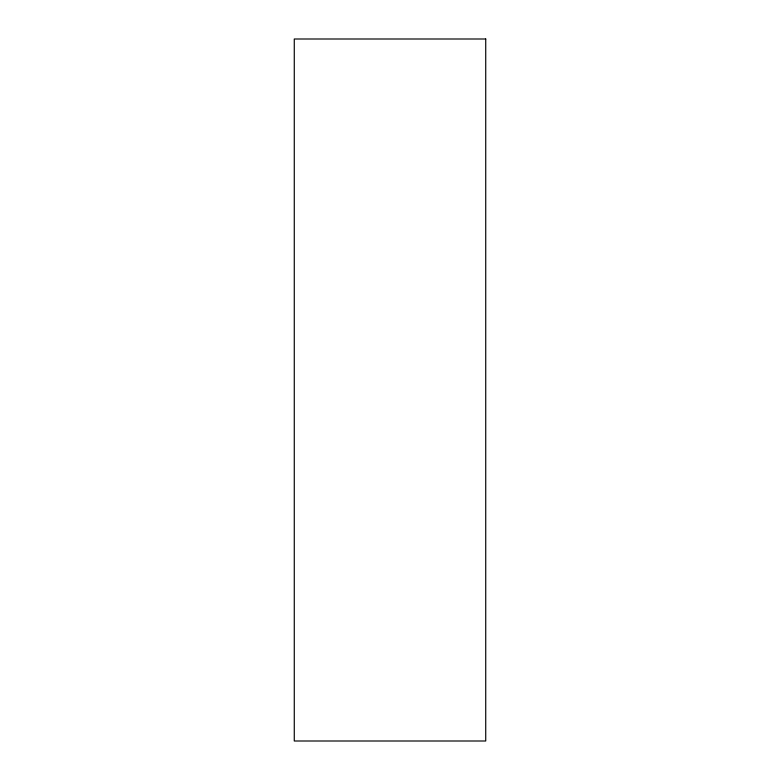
<?xml version="1.0" encoding="UTF-8"?>
<svg xmlns="http://www.w3.org/2000/svg" width="780" height="780" viewBox="0 0 780 780"><rect width="100%" height="100%" fill="white"/><g stroke="black" fill="none" stroke-linecap="round" stroke-linejoin="round"><path stroke-width="1.17" d="M485.726 39L294.274 39L294.274 741L485.726 741L485.726 39"/></g></svg>
